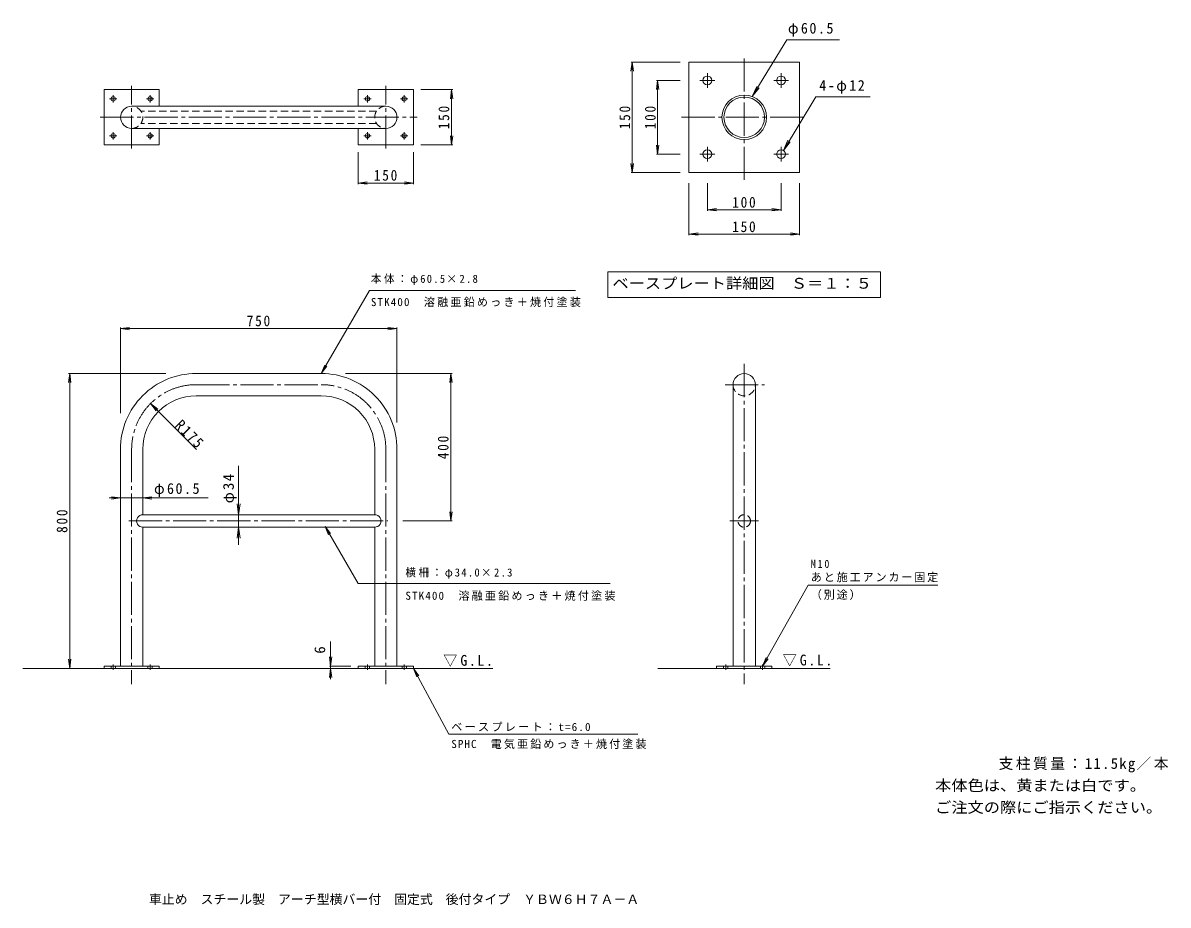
# Model space of a CAD drawing. Units: millimetres at full size, with parts at other scales. Extents: x -1288 to 1818, y -1378 to 1016.
import ezdxf
from ezdxf.enums import TextEntityAlignment as Align

# ---------------------------------------------------------------- set-up
doc = ezdxf.new("R2010")
doc.units = ezdxf.units.MM
doc.header["$LTSCALE"] = 10
doc.linetypes.add('CHAIN2', pattern=[12, 9, -1, 1, -1])
doc.linetypes.add('DASHED2', pattern=[3, 2, -1])
for name, color, linetype, lineweight in [('C-0', 7, 'CHAIN2', 9), ('C-2', 3, 'Continuous', 9), ('C-4', 7, 'Continuous', 9), ('C-5', 7, 'Continuous', 9), ('C-E', 6, 'Continuous', 5), ('E-0', 7, 'CHAIN2', 9), ('E-2', 3, 'Continuous', 9), ('E-4', 7, 'Continuous', 9), ('E-5', 7, 'Continuous', 9)]:
    doc.layers.add(name, color=color, linetype=linetype, lineweight=lineweight)
doc.layers.add('F-5_F-5ﾚｲﾔ', color=2, linetype='Continuous')
doc.layers.add('F-F_F-Fﾚｲﾔ', color=2, linetype='Continuous')
doc.styles.add('ＭＳ ゴシック', font='')
doc.styles.get('ＭＳ ゴシック').set_extended_font_data('MS Gothic')

msp = doc.modelspace()

# ---------------------------------------------------------------- linework, layer by layer
at = {"layer": 'C-0'}
for p, q in [((-993.17, 675), (-993.17, 845)), ((-303.67, 675), (-303.67, 845)), ((-1053.17, 810), (-1033.17, 810)), ((-1043.17, 800), (-1043.17, 820)), ((-953.17, 810), (-933.17, 810)), ((-943.17, 800), (-943.17, 820)), ((-363.67, 810), (-343.67, 810)), ((-353.67, 800), (-353.67, 820)), ((-263.67, 810), (-243.67, 810)), ((-253.67, 800), (-253.67, 820)), ((-1078.17, 760), (-218.67, 760)), ((-1043.17, 700), (-1043.17, 720)), ((-943.17, 700), (-943.17, 720)), ((-353.67, 700), (-353.67, 720)), ((-253.67, 700), (-253.67, 720)), ((-1053.17, 710), (-1033.17, 710)), ((-953.17, 710), (-933.17, 710)), ((-363.67, 710), (-343.67, 710)), ((-263.67, 710), (-243.67, 710)), ((668.48, 90.99), (668.48, -778.35)), ((-818.17, 34.47), (-478.67, 34.47)), ((616.59, 34.47), (723.62, 34.47)), ((-993.17, -140.53), (-993.17, -778.35)), ((-303.67, -140.53), (-303.67, -778.35)), ((-1000.76, -335.28), (-298.43, -335.28)), ((629.69, -335.28), (706.82, -335.28)), ((-1043.17, -739.17), (-1043.17, -725.3)), ((-943.17, -739.17), (-943.17, -725.3)), ((-353.67, -739.17), (-353.67, -725.3)), ((-253.67, -739.17), (-253.67, -725.3)), ((618.48, -739.17), (618.48, -725.3)), ((718.48, -739.17), (718.48, -725.3))]:
    msp.add_line(p, q, dxfattribs=at)
for centre, start, end in [((-818.17, -140.53), 89.99976, 180), ((-478.67, -140.53), 0, 90.00024)]:
    msp.add_arc(centre, 175, start, end, dxfattribs=at)
at = {"layer": 'C-2'}
for p, q in [((-918.17, 790.25), (-918.17, 835)), ((-228.67, 835), (-378.67, 835)), ((-378.67, 835), (-378.67, 790.25)), ((-228.67, 685), (-228.67, 835)), ((-993.17, 790.25), (-303.67, 790.25)), ((-993.17, 729.75), (-303.67, 729.75)), ((-918.17, 685), (-918.17, 729.75)), ((-378.67, 729.75), (-378.67, 685)), ((-1068.17, 685), (-918.17, 685)), ((-378.67, 685), (-228.67, 685)), ((-818.17, 64.72), (-478.67, 64.72)), ((638.23, 34.47), (638.23, -729.28)), ((698.73, 34.47), (698.73, -729.28)), ((-818.17, 4.22), (-478.67, 4.22)), ((-1023.42, -140.53), (-1023.42, -729.28)), ((-962.92, -140.53), (-962.92, -318.28)), ((-333.92, -140.53), (-333.92, -318.28)), ((-273.42, -140.53), (-273.42, -729.28)), ((-962.92, -318.28), (-333.92, -318.28)), ((-962.92, -352.28), (-962.92, -729.28)), ((-962.92, -352.28), (-333.92, -352.28)), ((-333.92, -352.28), (-333.92, -729.28)), ((-1068.17, -735.28), (-1068.17, -729.28)), ((-378.67, -735.28), (-378.67, -729.28)), ((593.48, -735.28), (593.48, -729.28))]:
    msp.add_line(p, q, dxfattribs=at)
at = {"layer": 'C-2', "linetype": 'DASHED2'}
for p, q in [((-328.7, 777), (-968.15, 777)), ((-328.7, 743), (-968.15, 743)), ((-1049.17, -735.28), (-1049.17, -729.28)), ((-1037.17, -735.28), (-1037.17, -729.28)), ((-949.17, -735.28), (-949.17, -729.28)), ((-937.17, -735.28), (-937.17, -729.28)), ((-359.67, -735.28), (-359.67, -729.28)), ((-347.67, -735.28), (-347.67, -729.28)), ((-259.67, -735.28), (-259.67, -729.28)), ((-247.67, -735.28), (-247.67, -729.28)), ((612.48, -735.28), (612.48, -729.28)), ((624.48, -735.28), (624.48, -729.28)), ((712.48, -735.28), (712.48, -729.28)), ((724.48, -735.28), (724.48, -729.28))]:
    msp.add_line(p, q, dxfattribs=at)
at = {"layer": 'C-2'}
for points in [[(-918.17, 835), (-1068.17, 835), (-1068.17, 685)], [(-1068.17, -729.28), (-918.17, -729.28), (-918.17, -735.28)], [(-378.67, -729.28), (-228.67, -729.28), (-228.67, -735.28)], [(593.48, -729.28), (743.48, -729.28), (743.48, -735.28)]]:
    msp.add_lwpolyline(points, dxfattribs=at)
for centre in [(-1043.17, 810), (-943.17, 810), (-353.67, 810), (-253.67, 810), (-1043.17, 710), (-943.17, 710), (-353.67, 710), (-253.67, 710)]:
    msp.add_circle(centre, 6, dxfattribs=at)
at = {"layer": 'C-2', "linetype": 'DASHED2'}
msp.add_circle((668.48, -335.28), 17, dxfattribs=at)
at = {"layer": 'C-2'}
for centre, radius, start, end in [((-993.17, 760), 30.25, 90, 270), ((-303.67, 760), 30.25, 270, 90), ((-818.17, -140.53), 205.25, 89.99977, 180), ((-478.67, -140.53), 205.25, 0, 90.00023), ((668.48, 34.47), 30.25, 0, 180), ((-818.17, -140.53), 144.75, 89.9998, 180), ((-478.67, -140.53), 144.75, 0, 90.0002), ((-962.92, -335.28), 17, 89.99959, 270), ((-333.92, -335.28), 17, 270, 90.00041)]:
    msp.add_arc(centre, radius, start, end, dxfattribs=at)
at = {"layer": 'C-2', "linetype": 'DASHED2'}
for centre, start, end in [((-993.17, 760), 270, 90), ((-303.67, 760), 90, 270), ((668.48, 34.47), 180.00047, 0.00047)]:
    msp.add_arc(centre, 30.25, start, end, dxfattribs=at)
at = {"layer": 'C-4'}
for p, q in [((-122.29, 835), (-208.67, 835)), ((-125.29, 835), (-128.55, 810.22)), ((-125.29, 685), (-125.29, 835)), ((-125.29, 835), (-122.02, 810.22)), ((-122.29, 685), (-208.67, 685)), ((-125.29, 685), (-128.55, 709.79)), ((-125.29, 685), (-122.02, 709.79)), ((-378.67, 578.61), (-378.67, 665)), ((-228.67, 578.61), (-228.67, 665)), ((-378.67, 581.61), (-353.89, 584.88)), ((-378.67, 581.61), (-228.67, 581.61)), ((-378.67, 581.61), (-353.89, 578.35)), ((-228.67, 581.61), (-253.46, 584.88)), ((-228.67, 581.61), (-253.46, 578.35)), ((-1023.42, 186.61), (-998.64, 189.87)), ((-1023.42, 189.61), (-1023.42, -42.76)), ((-1023.42, 186.61), (-998.64, 183.35)), ((-1023.42, 186.61), (-273.42, 186.61)), ((-273.42, 186.61), (-298.21, 189.87)), ((-273.42, 186.61), (-298.21, 183.35)), ((-273.42, 189.61), (-273.42, -68.45)), ((-1164.88, 64.72), (-900.69, 64.72)), ((-1161.04, 64.72), (-1164.31, 39.93)), ((-1161.04, 64.72), (-1157.78, 39.93)), ((-1161.04, 64.72), (-1161.04, -735.28)), ((-124.17, 64.72), (-413.13, 64.72)), ((-127.17, 64.72), (-130.44, 39.93)), ((-127.17, 64.72), (-123.91, 39.93)), ((-127.17, 64.72), (-127.17, -335.28)), ((-941.92, -16.79), (-926.7, -36.62)), ((-941.92, -16.79), (-922.08, -32)), ((-817.1, -141.68), (-941.92, -16.79)), ((-703.01, -185.7), (-703.01, -400.33)), ((-785.82, -272.92), (-1053.89, -272.92)), ((-1023.42, -272.92), (-1048.21, -269.66)), ((-1023.42, -272.92), (-1048.21, -276.19)), ((-1023.42, -272.92), (-1023.42, -274.72)), ((-962.92, -272.92), (-938.14, -269.66)), ((-962.92, -272.92), (-962.92, -274.72)), ((-962.92, -272.92), (-938.14, -276.19)), ((-703.01, -318.28), (-706.92, -288.54)), ((-703.01, -318.28), (-699.09, -288.54)), ((-127.17, -335.28), (-130.44, -310.5)), ((-127.17, -335.28), (-123.91, -310.5)), ((-703.01, -318.28), (-700.01, -318.28)), ((-124.17, -335.28), (-257.26, -335.28)), ((-703.01, -352.28), (-706.92, -382.02)), ((-703.01, -352.28), (-700.01, -352.28)), ((-703.01, -352.28), (-699.09, -382.02)), ((-453.42, -729.28), (-453.42, -662.02)), ((-1161.04, -735.28), (-1164.31, -710.49)), ((-1161.04, -735.28), (-1157.78, -710.49)), ((-453.42, -729.28), (-456.68, -704.49)), ((-453.42, -729.28), (-450.16, -704.49)), ((-453.42, -735.28), (-456.68, -760.07)), ((-456.42, -729.28), (-398.67, -729.28)), ((-453.42, -735.28), (-453.42, -729.28)), ((-453.42, -735.28), (-450.16, -760.07)), ((-453.42, -735.28), (-453.42, -764.34))]:
    msp.add_line(p, q, dxfattribs=at)
at = {"layer": 'C-5'}
for p, q in [((-478.67, 64.72), (-347.55, 290.4)), ((-347.55, 290.4), (210.73, 290.4)), ((-478.67, 64.72), (-469.11, 87.82)), ((-478.67, 64.72), (-463.46, 84.55)), ((-468.64, -349.98), (-453.43, -369.81)), ((-468.64, -349.98), (-459.08, -373.08)), ((-468.64, -349.98), (-378.44, -505.24)), ((-378.44, -505.24), (304.5, -505.24)), ((842.12, -509.29), (1194.11, -509.29)), ((718.48, -729.28), (733.47, -709.27)), ((-228.67, -735.28), (-133.11, -913.99)), ((-228.67, -735.28), (-214.11, -755.6)), ((-228.67, -735.28), (-219.86, -758.68)), ((-133.11, -913.99), (379.95, -913.99))]:
    msp.add_line(p, q, dxfattribs=at)
msp.add_lwpolyline([(842.12, -509.29), (718.48, -729.28), (727.78, -706.07)], dxfattribs=at)
at = {"layer": 'C-E'}
for p, q in [((-1288.16, -735.28), (-13.84, -735.28)), ((434.26, -735.28), (901.88, -735.28))]:
    msp.add_line(p, q, dxfattribs=at)
at = {"layer": 'E-0'}
for p, q in [((668.48, 590), (668.48, 930)), ((568.48, 840), (568.48, 880)), ((768.48, 840), (768.48, 880)), ((548.48, 860), (588.48, 860)), ((748.48, 860), (788.48, 860)), ((498.48, 760), (838.48, 760)), ((548.48, 660), (588.48, 660)), ((568.48, 640), (568.48, 680)), ((748.48, 660), (788.48, 660)), ((768.48, 640), (768.48, 680))]:
    msp.add_line(p, q, dxfattribs=at)
at = {"layer": 'E-2'}
for p, q in [((818.48, 610), (818.48, 910)), ((518.48, 610), (818.48, 610))]:
    msp.add_line(p, q, dxfattribs=at)
msp.add_lwpolyline([(818.48, 910), (518.48, 910), (518.48, 610)], dxfattribs=at)
for centre, radius in [((568.48, 860), 12), ((768.48, 860), 12), ((668.48, 760), 60.5), ((668.48, 760), 54.9), ((568.48, 660), 12), ((768.48, 660), 12)]:
    msp.add_circle(centre, radius, dxfattribs=at)
at = {"layer": 'E-4'}
for p, q in [((364.53, 910), (361.27, 885.22)), ((361.53, 910), (494.78, 910)), ((364.53, 910), (367.8, 885.22)), ((433.64, 860), (430.38, 835.22)), ((430.64, 860), (494.78, 860)), ((433.64, 860), (436.9, 835.22)), ((433.64, 660), (436.9, 684.79)), ((430.64, 660), (494.78, 660)), ((364.53, 610), (367.8, 634.79)), ((361.53, 610), (494.78, 610)), ((518.48, 440.13), (518.48, 581.69)), ((568.48, 506.31), (568.48, 581.69)), ((768.48, 506.31), (768.48, 581.69)), ((818.48, 440.13), (818.48, 581.69)), ((568.48, 509.31), (593.26, 512.57)), ((568.48, 509.31), (593.26, 506.04)), ((768.48, 509.31), (743.69, 512.57)), ((518.48, 443.13), (543.26, 446.39)), ((518.48, 443.13), (543.26, 439.86)), ((818.48, 443.13), (793.69, 446.39))]:
    msp.add_line(p, q, dxfattribs=at)
for points in [[(364.53, 910), (364.53, 610), (361.27, 634.79)], [(433.64, 860), (433.64, 660), (430.38, 684.79)], [(568.48, 509.31), (768.48, 509.31), (743.69, 506.04)], [(518.48, 443.13), (818.48, 443.13), (793.69, 439.86)]]:
    msp.add_lwpolyline(points, dxfattribs=at)
at = {"layer": 'E-5'}
for p, q in [((783.64, 970.49), (690.43, 816.38)), ((926.74, 970.49), (783.64, 970.49)), ((690.43, 816.38), (702.48, 843.85)), ((690.43, 816.38), (709.18, 839.8)), ((862.34, 815.2), (774.69, 670.27)), ((862.34, 815.2), (1010.26, 815.2)), ((774.69, 670.27), (786.73, 697.75)), ((774.69, 670.27), (793.43, 693.69)), ((298.4, 341.11), (1038.55, 341.11)), ((298.4, 341.11), (298.4, 271.11)), ((1038.55, 341.11), (1038.55, 271.11)), ((298.4, 271.11), (1038.55, 271.11))]:
    msp.add_line(p, q, dxfattribs=at)

# ---------------------------------------------------------------- texts
at = {"layer": 'C-4', "color": 2, "style": 'ＭＳ ゴシック'}
msp.add_text('6', height=29.33, rotation=90, dxfattribs=at).set_placement((-459.42, -695.47), align=Align.BOTTOM_LEFT)
at = {"layer": 'C-4', "color": 2, "char_height": 29.33, "attachment_point": 7, "style": 'ＭＳ ゴシック'}
for s, insert, rotation in [('\\T1.27;\\W0.9;150', (-131.29, 727.5), 90), ('\\T1.28;\\W0.9;R175', (-877.92, -78.76), 315), ('\\T1.27;\\W0.9;400', (-133.17, -167.78), 90), ('\\T1.19;φ34', (-708.01, -287.49), 90), ('\\T1.27;\\W0.9;800', (-1167.04, -367.78), 90)]:
    msp.add_mtext(s, dxfattribs=dict(at, insert=insert, rotation=rotation))
for s, insert in [('\\T1.27;\\W0.9;150', (-336.17, 587.61)), ('\\T1.27;\\W0.9;750', (-680.92, 192.61)), ('\\T1.22;\\W0.95;φ60.5', (-932.47, -269.92))]:
    msp.add_mtext(s, dxfattribs=dict(at, insert=insert))
at = {"layer": 'C-5', "char_height": 21.99, "attachment_point": 7, "style": 'ＭＳ ゴシック'}
for s, insert in [('\\T1.25;\\W0.95;本体：φ60.5×2.8', (-344.27, 304.86)), ('\\T1.2;STK400\u3000溶融亜鉛めっき＋焼付塗装', (-344.27, 245.12)), ('\\T1.25;\\W0.95;横柵：φ34.0×2.3', (-250.5, -492.1)), ('\\T1.37;\\W0.9;M10', (849.11, -463.18)), ('\\T1.17;あと施工アンカー固定', (849.11, -501.68)), ('\\T1.2;STK400\u3000溶融亜鉛めっき＋焼付塗装', (-250.5, -551.84)), ('\\T1.17;（別途）', (849.11, -549.52)), ('\\T1.21;ベースプレート：t=6.0', (-126.13, -906.38)), ('\\T1.19;SPHC\u3000電気亜鉛めっき＋焼付塗装', (-126.13, -954.22))]:
    msp.add_mtext(s, dxfattribs=dict(at, insert=insert))
at = {"layer": 'C-5', "color": 2, "char_height": 29.33, "attachment_point": 7, "style": 'ＭＳ ゴシック'}
for insert in [(-147.86, -730.94), (772.83, -730.05)]:
    msp.add_mtext('\\T1.22;\\W0.95;▽G.L.', dxfattribs=dict(at, insert=insert))
at = {"layer": 'E-4', "color": 2, "char_height": 29.33, "attachment_point": 7, "rotation": 90, "style": 'ＭＳ ゴシック'}
for s, insert in [('\\T1.27;\\W0.9;150', (359.53, 727.5)), ('\\T1.27;\\W0.9;100', (428.64, 727.5))]:
    msp.add_mtext(s, dxfattribs=dict(at, insert=insert))
at = {"layer": 'E-4', "color": 2, "char_height": 29.33, "attachment_point": 7, "style": 'ＭＳ ゴシック'}
for s, insert in [('\\T1.27;\\W0.9;100', (635.98, 514.31)), ('\\T1.27;\\W0.9;150', (635.98, 448.13))]:
    msp.add_mtext(s, dxfattribs=dict(at, insert=insert))
at = {"layer": 'E-5', "color": 2, "style": 'ＭＳ ゴシック', "width": 1.1}
msp.add_text('ベースプレート詳細図\u3000Ｓ＝１：５', height=29.33, dxfattribs=at).set_placement((310.98, 286.11), align=Align.BOTTOM_LEFT)
at = {"layer": 'E-5', "color": 2, "char_height": 29.33, "attachment_point": 7, "style": 'ＭＳ ゴシック'}
for s, insert in [('\\T1.22;\\W0.95;φ60.5', (787.08, 979.23)), ('\\T1.22;\\W0.95;4-φ12', (872, 823.95))]:
    msp.add_mtext(s, dxfattribs=dict(at, insert=insert))
at = {"layer": 'F-5_F-5ﾚｲﾔ', "style": 'ＭＳ ゴシック', "width": 1.1}
for s, p in [('本体色は、黄または白です。', (1186.28, -1076.57)), ('ご注文の際にご指示ください。', (1186.28, -1136.04))]:
    msp.add_text(s, height=29.33, dxfattribs=at).set_placement(p, align=Align.BOTTOM_LEFT)
at = {"layer": 'F-5_F-5ﾚｲﾔ', "insert": (1358.49, -1017.74), "char_height": 29.33, "attachment_point": 7, "style": 'ＭＳ ゴシック'}
msp.add_mtext('\\T1.17;支柱質量：11.5kg／本', dxfattribs=at)
at = {"layer": 'F-F_F-Fﾚｲﾔ', "style": 'ＭＳ ゴシック'}
msp.add_text('車止め\u3000スチール製\u3000アーチ型横バー付\u3000固定式\u3000後付タイプ\u3000ＹＢＷ６Ｈ７Ａ－Ａ', height=25.66, dxfattribs=at).set_placement((-946.36, -1382.48), align=Align.BOTTOM_LEFT)

doc.saveas('drawing.dxf')
